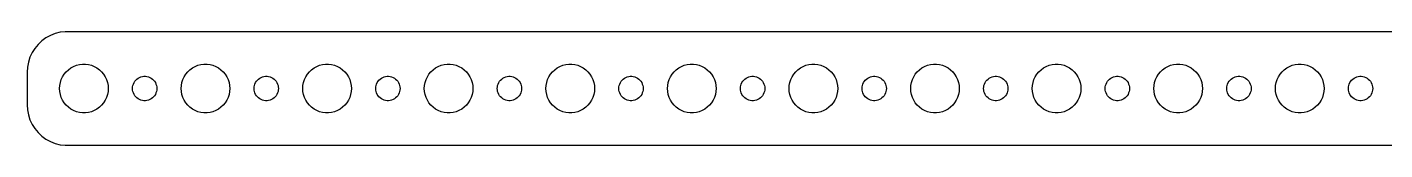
# Model space of a CAD drawing. Header units: metres. Extents: x -172 to 172, y 17 to 31.
# Drawn here: x -172 to -4.5, y 17 to 31 of the extents above; entities that cross this region are included whole.
import ezdxf

# ---------------------------------------------------------------- set-up
doc = ezdxf.new("R2010")
doc.units = ezdxf.units.M

msp = doc.modelspace()

# ---------------------------------------------------------------- linework, layer by layer
for p, q in [((-169.679, 30.2216), (-170.187, 29.8526)), ((-169.129, 30.5241), (-169.679, 30.2216)), ((-168.545, 30.7553), (-169.129, 30.5241)), ((-167.937, 30.9114), (-168.545, 30.7553)), ((-167.314, 30.9901), (-167.937, 30.9114)), ((167.314, 30.9901), (-167.314, 30.9901)), ((-171.045, 28.9389), (-171.382, 28.4088)), ((-170.645, 29.4227), (-171.045, 28.9389)), ((-170.187, 29.8526), (-170.645, 29.4227)), ((-171.843, 27.2434), (-171.961, 26.6267)), ((-171.649, 27.8406), (-171.843, 27.2434)), ((-171.382, 28.4088), (-171.649, 27.8406)), ((-166.277, 26.7145), (-165.927, 26.8532)), ((-165.927, 26.8532), (-165.562, 26.9469)), ((-165.562, 26.9469), (-165.188, 26.9941)), ((-165.188, 26.9941), (-164.812, 26.9941)), ((-164.812, 26.9941), (-164.438, 26.9469)), ((-164.438, 26.9469), (-164.073, 26.8532)), ((-164.073, 26.8532), (-163.723, 26.7145)), ((-151.277, 26.7145), (-150.927, 26.8532)), ((-150.927, 26.8532), (-150.562, 26.9469)), ((-150.562, 26.9469), (-150.188, 26.9941)), ((-150.188, 26.9941), (-149.812, 26.9941)), ((-149.812, 26.9941), (-149.438, 26.9469)), ((-149.438, 26.9469), (-149.073, 26.8532)), ((-149.073, 26.8532), (-148.723, 26.7145)), ((-136.277, 26.7145), (-135.927, 26.8532)), ((-135.927, 26.8532), (-135.562, 26.9469)), ((-135.562, 26.9469), (-135.188, 26.9941)), ((-135.188, 26.9941), (-134.812, 26.9941)), ((-134.812, 26.9941), (-134.438, 26.9469)), ((-134.438, 26.9469), (-134.073, 26.8532)), ((-134.073, 26.8532), (-133.723, 26.7145)), ((-121.277, 26.7145), (-120.927, 26.8532)), ((-120.927, 26.8532), (-120.562, 26.9469)), ((-120.562, 26.9469), (-120.188, 26.9941)), ((-120.188, 26.9941), (-119.812, 26.9941)), ((-119.812, 26.9941), (-119.438, 26.9469)), ((-119.438, 26.9469), (-119.073, 26.8532)), ((-119.073, 26.8532), (-118.723, 26.7145)), ((-106.277, 26.7145), (-105.927, 26.8532)), ((-105.927, 26.8532), (-105.562, 26.9469)), ((-105.562, 26.9469), (-105.188, 26.9941)), ((-105.188, 26.9941), (-104.812, 26.9941)), ((-104.812, 26.9941), (-104.438, 26.9469)), ((-104.438, 26.9469), (-104.073, 26.8532)), ((-104.073, 26.8532), (-103.723, 26.7145)), ((-91.2773, 26.7145), (-90.927, 26.8532)), ((-90.927, 26.8532), (-90.5621, 26.9469)), ((-90.5621, 26.9469), (-90.1884, 26.9941)), ((-90.1884, 26.9941), (-89.8116, 26.9941)), ((-89.8116, 26.9941), (-89.4379, 26.9469)), ((-89.4379, 26.9469), (-89.073, 26.8532)), ((-89.073, 26.8532), (-88.7227, 26.7145)), ((-76.2773, 26.7145), (-75.927, 26.8532)), ((-75.927, 26.8532), (-75.5621, 26.9469)), ((-75.5621, 26.9469), (-75.1884, 26.9941)), ((-75.1884, 26.9941), (-74.8116, 26.9941)), ((-74.8116, 26.9941), (-74.4379, 26.9469)), ((-74.4379, 26.9469), (-74.073, 26.8532)), ((-74.073, 26.8532), (-73.7227, 26.7145)), ((-61.2773, 26.7145), (-60.927, 26.8532)), ((-60.927, 26.8532), (-60.5621, 26.9469)), ((-60.5621, 26.9469), (-60.1884, 26.9941)), ((-60.1884, 26.9941), (-59.8116, 26.9941)), ((-59.8116, 26.9941), (-59.4379, 26.9469)), ((-59.4379, 26.9469), (-59.0729, 26.8532)), ((-59.0729, 26.8532), (-58.7227, 26.7145)), ((-46.2773, 26.7145), (-45.927, 26.8532)), ((-45.927, 26.8532), (-45.5621, 26.9469)), ((-45.5621, 26.9469), (-45.1884, 26.9941)), ((-45.1884, 26.9941), (-44.8116, 26.9941)), ((-44.8116, 26.9941), (-44.4379, 26.9469)), ((-44.4379, 26.9469), (-44.0729, 26.8532)), ((-44.0729, 26.8532), (-43.7227, 26.7145)), ((-31.2773, 26.7145), (-30.927, 26.8532)), ((-30.927, 26.8532), (-30.5621, 26.9469)), ((-30.5621, 26.9469), (-30.1884, 26.9941)), ((-30.1884, 26.9941), (-29.8116, 26.9941)), ((-29.8116, 26.9941), (-29.4379, 26.9469)), ((-29.4379, 26.9469), (-29.0729, 26.8532)), ((-29.0729, 26.8532), (-28.7227, 26.7145)), ((-16.2773, 26.7145), (-15.927, 26.8532)), ((-15.927, 26.8532), (-15.5621, 26.9469)), ((-15.5621, 26.9469), (-15.1884, 26.9941)), ((-15.1884, 26.9941), (-14.8116, 26.9941)), ((-14.8116, 26.9941), (-14.4379, 26.9469)), ((-14.4379, 26.9469), (-14.0729, 26.8532)), ((-14.0729, 26.8532), (-13.7227, 26.7145)), ((-171.961, 26.6267), (-172, 26)), ((-172, 26), (-172, 22)), ((-167.789, 25.1044), (-167.629, 25.4453)), ((-167.629, 25.4453), (-167.427, 25.7634)), ((-167.427, 25.7634), (-167.187, 26.0536)), ((-167.187, 26.0536), (-166.912, 26.3115)), ((-166.912, 26.3115), (-166.607, 26.533)), ((-166.607, 26.533), (-166.277, 26.7145)), ((-163.723, 26.7145), (-163.393, 26.533)), ((-163.393, 26.533), (-163.088, 26.3115)), ((-163.088, 26.3115), (-162.813, 26.0536)), ((-162.813, 26.0536), (-162.573, 25.7634)), ((-162.573, 25.7634), (-162.371, 25.4453)), ((-162.371, 25.4453), (-162.211, 25.1044)), ((-158.593, 25.0268), (-158.456, 25.1558)), ((-158.456, 25.1558), (-158.304, 25.2665)), ((-158.304, 25.2665), (-158.139, 25.3572)), ((-158.139, 25.3572), (-157.964, 25.4266)), ((-157.964, 25.4266), (-157.781, 25.4734)), ((-157.781, 25.4734), (-157.594, 25.497)), ((-157.594, 25.497), (-157.406, 25.497)), ((-157.406, 25.497), (-157.219, 25.4734)), ((-157.219, 25.4734), (-157.036, 25.4266)), ((-157.036, 25.4266), (-156.861, 25.3572)), ((-156.861, 25.3572), (-156.696, 25.2665)), ((-156.696, 25.2665), (-156.544, 25.1558)), ((-156.544, 25.1558), (-156.407, 25.0268)), ((-152.789, 25.1044), (-152.629, 25.4453)), ((-152.629, 25.4453), (-152.427, 25.7634)), ((-152.427, 25.7634), (-152.187, 26.0536)), ((-152.187, 26.0536), (-151.912, 26.3115)), ((-151.912, 26.3115), (-151.607, 26.533)), ((-151.607, 26.533), (-151.277, 26.7145)), ((-148.723, 26.7145), (-148.393, 26.533)), ((-148.393, 26.533), (-148.088, 26.3115)), ((-148.088, 26.3115), (-147.813, 26.0536)), ((-147.813, 26.0536), (-147.573, 25.7634)), ((-147.573, 25.7634), (-147.371, 25.4453)), ((-147.371, 25.4453), (-147.211, 25.1044)), ((-143.593, 25.0268), (-143.456, 25.1558)), ((-143.456, 25.1558), (-143.304, 25.2665)), ((-143.304, 25.2665), (-143.139, 25.3572)), ((-143.139, 25.3572), (-142.964, 25.4266)), ((-142.964, 25.4266), (-142.781, 25.4734)), ((-142.781, 25.4734), (-142.594, 25.497)), ((-142.594, 25.497), (-142.406, 25.497)), ((-142.406, 25.497), (-142.219, 25.4734)), ((-142.219, 25.4734), (-142.036, 25.4266)), ((-142.036, 25.4266), (-141.861, 25.3572)), ((-141.861, 25.3572), (-141.696, 25.2665)), ((-141.696, 25.2665), (-141.544, 25.1558)), ((-141.544, 25.1558), (-141.407, 25.0268)), ((-137.789, 25.1044), (-137.629, 25.4453)), ((-137.629, 25.4453), (-137.427, 25.7634)), ((-137.427, 25.7634), (-137.187, 26.0536)), ((-137.187, 26.0536), (-136.912, 26.3115)), ((-136.912, 26.3115), (-136.607, 26.533)), ((-136.607, 26.533), (-136.277, 26.7145)), ((-133.723, 26.7145), (-133.393, 26.533)), ((-133.393, 26.533), (-133.088, 26.3115)), ((-133.088, 26.3115), (-132.813, 26.0536)), ((-132.813, 26.0536), (-132.573, 25.7634)), ((-132.573, 25.7634), (-132.371, 25.4453)), ((-132.371, 25.4453), (-132.211, 25.1044)), ((-128.593, 25.0268), (-128.456, 25.1558)), ((-128.456, 25.1558), (-128.304, 25.2665)), ((-128.304, 25.2665), (-128.139, 25.3572)), ((-128.139, 25.3572), (-127.964, 25.4266)), ((-127.964, 25.4266), (-127.781, 25.4734)), ((-127.781, 25.4734), (-127.594, 25.497)), ((-127.594, 25.497), (-127.406, 25.497)), ((-127.406, 25.497), (-127.219, 25.4734)), ((-127.219, 25.4734), (-127.036, 25.4266)), ((-127.036, 25.4266), (-126.861, 25.3572)), ((-126.861, 25.3572), (-126.696, 25.2665)), ((-126.696, 25.2665), (-126.544, 25.1558)), ((-126.544, 25.1558), (-126.407, 25.0268)), ((-122.789, 25.1044), (-122.629, 25.4453)), ((-122.629, 25.4453), (-122.427, 25.7634)), ((-122.427, 25.7634), (-122.187, 26.0536)), ((-122.187, 26.0536), (-121.912, 26.3115)), ((-121.912, 26.3115), (-121.607, 26.533)), ((-121.607, 26.533), (-121.277, 26.7145)), ((-118.723, 26.7145), (-118.393, 26.533)), ((-118.393, 26.533), (-118.088, 26.3115)), ((-118.088, 26.3115), (-117.813, 26.0536)), ((-117.813, 26.0536), (-117.573, 25.7634)), ((-117.573, 25.7634), (-117.371, 25.4453)), ((-117.371, 25.4453), (-117.211, 25.1044)), ((-113.593, 25.0268), (-113.456, 25.1558)), ((-113.456, 25.1558), (-113.304, 25.2665)), ((-113.304, 25.2665), (-113.139, 25.3572)), ((-113.139, 25.3572), (-112.964, 25.4266)), ((-112.964, 25.4266), (-112.781, 25.4734)), ((-112.781, 25.4734), (-112.594, 25.497)), ((-112.594, 25.497), (-112.406, 25.497)), ((-112.406, 25.497), (-112.219, 25.4734)), ((-112.219, 25.4734), (-112.036, 25.4266)), ((-112.036, 25.4266), (-111.861, 25.3572)), ((-111.861, 25.3572), (-111.696, 25.2665)), ((-111.696, 25.2665), (-111.544, 25.1558)), ((-111.544, 25.1558), (-111.407, 25.0268)), ((-107.789, 25.1044), (-107.629, 25.4453)), ((-107.629, 25.4453), (-107.427, 25.7634)), ((-107.427, 25.7634), (-107.187, 26.0536)), ((-107.187, 26.0536), (-106.912, 26.3115)), ((-106.912, 26.3115), (-106.607, 26.533)), ((-106.607, 26.533), (-106.277, 26.7145)), ((-103.723, 26.7145), (-103.393, 26.533)), ((-103.393, 26.533), (-103.088, 26.3115)), ((-103.088, 26.3115), (-102.813, 26.0536)), ((-102.813, 26.0536), (-102.573, 25.7634)), ((-102.573, 25.7634), (-102.371, 25.4453)), ((-102.371, 25.4453), (-102.211, 25.1044)), ((-98.5934, 25.0268), (-98.4561, 25.1558)), ((-98.4561, 25.1558), (-98.3037, 25.2665)), ((-98.3037, 25.2665), (-98.1387, 25.3572)), ((-98.1387, 25.3572), (-97.9635, 25.4266)), ((-97.9635, 25.4266), (-97.7811, 25.4734)), ((-97.7811, 25.4734), (-97.5942, 25.497)), ((-97.5942, 25.497), (-97.4058, 25.497)), ((-97.4058, 25.497), (-97.2189, 25.4734)), ((-97.2189, 25.4734), (-97.0365, 25.4266)), ((-97.0365, 25.4266), (-96.8613, 25.3572)), ((-96.8613, 25.3572), (-96.6963, 25.2665)), ((-96.6963, 25.2665), (-96.5439, 25.1558)), ((-96.5439, 25.1558), (-96.4065, 25.0268)), ((-92.7893, 25.1044), (-92.6289, 25.4453)), ((-92.6289, 25.4453), (-92.427, 25.7634)), ((-92.427, 25.7634), (-92.1869, 26.0536)), ((-92.1869, 26.0536), (-91.9123, 26.3115)), ((-91.9123, 26.3115), (-91.6075, 26.533)), ((-91.6075, 26.533), (-91.2773, 26.7145)), ((-88.7227, 26.7145), (-88.3925, 26.533)), ((-88.3925, 26.533), (-88.0877, 26.3115)), ((-88.0877, 26.3115), (-87.8131, 26.0536)), ((-87.8131, 26.0536), (-87.573, 25.7634)), ((-87.573, 25.7634), (-87.3711, 25.4453)), ((-87.3711, 25.4453), (-87.2107, 25.1044)), ((-83.5934, 25.0268), (-83.4561, 25.1558)), ((-83.4561, 25.1558), (-83.3037, 25.2665)), ((-83.3037, 25.2665), (-83.1387, 25.3572)), ((-83.1387, 25.3572), (-82.9635, 25.4266)), ((-82.9635, 25.4266), (-82.7811, 25.4734)), ((-82.7811, 25.4734), (-82.5942, 25.497)), ((-82.5942, 25.497), (-82.4058, 25.497)), ((-82.4058, 25.497), (-82.2189, 25.4734)), ((-82.2189, 25.4734), (-82.0365, 25.4266)), ((-82.0365, 25.4266), (-81.8613, 25.3572)), ((-81.8613, 25.3572), (-81.6963, 25.2665)), ((-81.6963, 25.2665), (-81.5439, 25.1558)), ((-81.5439, 25.1558), (-81.4065, 25.0268)), ((-77.7893, 25.1044), (-77.6289, 25.4453)), ((-77.6289, 25.4453), (-77.427, 25.7634)), ((-77.427, 25.7634), (-77.1869, 26.0536)), ((-77.1869, 26.0536), (-76.9123, 26.3115)), ((-76.9123, 26.3115), (-76.6075, 26.533)), ((-76.6075, 26.533), (-76.2773, 26.7145)), ((-73.7227, 26.7145), (-73.3925, 26.533)), ((-73.3925, 26.533), (-73.0877, 26.3115)), ((-73.0877, 26.3115), (-72.8131, 26.0536)), ((-72.8131, 26.0536), (-72.573, 25.7634)), ((-72.573, 25.7634), (-72.3711, 25.4453)), ((-72.3711, 25.4453), (-72.2107, 25.1044)), ((-68.5934, 25.0268), (-68.4561, 25.1558)), ((-68.4561, 25.1558), (-68.3037, 25.2665)), ((-68.3037, 25.2665), (-68.1387, 25.3572)), ((-68.1387, 25.3572), (-67.9635, 25.4266)), ((-67.9635, 25.4266), (-67.7811, 25.4734)), ((-67.7811, 25.4734), (-67.5942, 25.497)), ((-67.5942, 25.497), (-67.4058, 25.497)), ((-67.4058, 25.497), (-67.2189, 25.4734)), ((-67.2189, 25.4734), (-67.0365, 25.4266)), ((-67.0365, 25.4266), (-66.8613, 25.3572)), ((-66.8613, 25.3572), (-66.6963, 25.2665)), ((-66.6963, 25.2665), (-66.5439, 25.1558)), ((-66.5439, 25.1558), (-66.4065, 25.0268)), ((-62.7893, 25.1044), (-62.6289, 25.4453)), ((-62.6289, 25.4453), (-62.427, 25.7634)), ((-62.427, 25.7634), (-62.1869, 26.0536)), ((-62.1869, 26.0536), (-61.9123, 26.3115)), ((-61.9123, 26.3115), (-61.6075, 26.533)), ((-61.6075, 26.533), (-61.2773, 26.7145)), ((-58.7227, 26.7145), (-58.3925, 26.533)), ((-58.3925, 26.533), (-58.0877, 26.3115)), ((-58.0877, 26.3115), (-57.8131, 26.0536)), ((-57.8131, 26.0536), (-57.5729, 25.7634)), ((-57.5729, 25.7634), (-57.3711, 25.4453)), ((-57.3711, 25.4453), (-57.2107, 25.1044)), ((-53.5934, 25.0268), (-53.4561, 25.1558)), ((-53.4561, 25.1558), (-53.3037, 25.2665)), ((-53.3037, 25.2665), (-53.1387, 25.3572)), ((-53.1387, 25.3572), (-52.9635, 25.4266)), ((-52.9635, 25.4266), (-52.7811, 25.4734)), ((-52.7811, 25.4734), (-52.5942, 25.497)), ((-52.5942, 25.497), (-52.4058, 25.497)), ((-52.4058, 25.497), (-52.2189, 25.4734)), ((-52.2189, 25.4734), (-52.0365, 25.4266)), ((-52.0365, 25.4266), (-51.8613, 25.3572)), ((-51.8613, 25.3572), (-51.6963, 25.2665)), ((-51.6963, 25.2665), (-51.5439, 25.1558)), ((-51.5439, 25.1558), (-51.4065, 25.0268)), ((-47.7893, 25.1044), (-47.6289, 25.4453)), ((-47.6289, 25.4453), (-47.427, 25.7634)), ((-47.427, 25.7634), (-47.1869, 26.0536)), ((-47.1869, 26.0536), (-46.9123, 26.3115)), ((-46.9123, 26.3115), (-46.6075, 26.533)), ((-46.6075, 26.533), (-46.2773, 26.7145)), ((-43.7227, 26.7145), (-43.3925, 26.533)), ((-43.3925, 26.533), (-43.0877, 26.3115)), ((-43.0877, 26.3115), (-42.8131, 26.0536)), ((-42.8131, 26.0536), (-42.5729, 25.7634)), ((-42.5729, 25.7634), (-42.3711, 25.4453)), ((-42.3711, 25.4453), (-42.2107, 25.1044)), ((-38.5934, 25.0268), (-38.4561, 25.1558)), ((-38.4561, 25.1558), (-38.3037, 25.2665)), ((-38.3037, 25.2665), (-38.1387, 25.3572)), ((-38.1387, 25.3572), (-37.9635, 25.4266)), ((-37.9635, 25.4266), (-37.7811, 25.4734)), ((-37.7811, 25.4734), (-37.5942, 25.497)), ((-37.5942, 25.497), (-37.4058, 25.497)), ((-37.4058, 25.497), (-37.2189, 25.4734)), ((-37.2189, 25.4734), (-37.0365, 25.4266)), ((-37.0365, 25.4266), (-36.8613, 25.3572)), ((-36.8613, 25.3572), (-36.6963, 25.2665)), ((-36.6963, 25.2665), (-36.5439, 25.1558)), ((-36.5439, 25.1558), (-36.4065, 25.0268)), ((-32.7893, 25.1044), (-32.6289, 25.4453)), ((-32.6289, 25.4453), (-32.427, 25.7634)), ((-32.427, 25.7634), (-32.1869, 26.0536)), ((-32.1869, 26.0536), (-31.9123, 26.3115)), ((-31.9123, 26.3115), (-31.6075, 26.533)), ((-31.6075, 26.533), (-31.2773, 26.7145)), ((-28.7227, 26.7145), (-28.3925, 26.533)), ((-28.3925, 26.533), (-28.0877, 26.3115)), ((-28.0877, 26.3115), (-27.8131, 26.0536)), ((-27.8131, 26.0536), (-27.5729, 25.7634)), ((-27.5729, 25.7634), (-27.3711, 25.4453)), ((-27.3711, 25.4453), (-27.2107, 25.1044)), ((-23.5934, 25.0268), (-23.4561, 25.1558)), ((-23.4561, 25.1558), (-23.3037, 25.2665)), ((-23.3037, 25.2665), (-23.1387, 25.3572)), ((-23.1387, 25.3572), (-22.9635, 25.4266)), ((-22.9635, 25.4266), (-22.7811, 25.4734)), ((-22.7811, 25.4734), (-22.5942, 25.497)), ((-22.5942, 25.497), (-22.4058, 25.497)), ((-22.4058, 25.497), (-22.2189, 25.4734)), ((-22.2189, 25.4734), (-22.0365, 25.4266)), ((-22.0365, 25.4266), (-21.8613, 25.3572)), ((-21.8613, 25.3572), (-21.6963, 25.2665)), ((-21.6963, 25.2665), (-21.5439, 25.1558)), ((-21.5439, 25.1558), (-21.4065, 25.0268)), ((-17.7893, 25.1044), (-17.6289, 25.4453)), ((-17.6289, 25.4453), (-17.427, 25.7634)), ((-17.427, 25.7634), (-17.1869, 26.0536)), ((-17.1869, 26.0536), (-16.9123, 26.3115)), ((-16.9123, 26.3115), (-16.6075, 26.533)), ((-16.6075, 26.533), (-16.2773, 26.7145)), ((-13.7227, 26.7145), (-13.3925, 26.533)), ((-13.3925, 26.533), (-13.0877, 26.3115)), ((-13.0877, 26.3115), (-12.8131, 26.0536)), ((-12.8131, 26.0536), (-12.5729, 25.7634)), ((-12.5729, 25.7634), (-12.3711, 25.4453)), ((-12.3711, 25.4453), (-12.2107, 25.1044)), ((-8.59344, 25.0268), (-8.45613, 25.1558)), ((-8.45613, 25.1558), (-8.30373, 25.2665)), ((-8.30373, 25.2665), (-8.13866, 25.3572)), ((-8.13866, 25.3572), (-7.96352, 25.4266)), ((-7.96352, 25.4266), (-7.78107, 25.4734)), ((-7.78107, 25.4734), (-7.59418, 25.497)), ((-7.59418, 25.497), (-7.40581, 25.497)), ((-7.40581, 25.497), (-7.21892, 25.4734)), ((-7.21892, 25.4734), (-7.03647, 25.4266)), ((-7.03647, 25.4266), (-6.86133, 25.3572)), ((-6.86133, 25.3572), (-6.69626, 25.2665)), ((-6.69626, 25.2665), (-6.54385, 25.1558)), ((-6.54385, 25.1558), (-6.40654, 25.0268)), ((-168, 24), (-167.976, 24.376)), ((-167.976, 23.624), (-168, 24)), ((-167.976, 24.376), (-167.906, 24.7461)), ((-167.906, 23.2539), (-167.976, 23.624)), ((-167.906, 24.7461), (-167.789, 25.1044)), ((-162.211, 25.1044), (-162.094, 24.7461)), ((-162.094, 24.7461), (-162.024, 24.376)), ((-162.024, 23.624), (-162.094, 23.2539)), ((-162.024, 24.376), (-162, 24)), ((-162, 24), (-162.024, 23.624)), ((-159, 24), (-158.988, 24.188)), ((-158.988, 23.812), (-159, 24)), ((-158.988, 24.188), (-158.953, 24.373)), ((-158.953, 23.627), (-158.988, 23.812)), ((-158.953, 24.373), (-158.895, 24.5522)), ((-158.895, 23.4478), (-158.953, 23.627)), ((-158.895, 24.5522), (-158.814, 24.7226)), ((-158.814, 24.7226), (-158.714, 24.8817)), ((-158.714, 24.8817), (-158.593, 25.0268)), ((-156.407, 25.0268), (-156.286, 24.8817)), ((-156.286, 24.8817), (-156.186, 24.7226)), ((-156.186, 24.7226), (-156.105, 24.5522)), ((-156.105, 24.5522), (-156.047, 24.373)), ((-156.047, 23.627), (-156.105, 23.4478)), ((-156.047, 24.373), (-156.012, 24.188)), ((-156.012, 23.812), (-156.047, 23.627)), ((-156.012, 24.188), (-156, 24)), ((-156, 24), (-156.012, 23.812)), ((-153, 24), (-152.976, 24.376)), ((-152.976, 23.624), (-153, 24)), ((-152.976, 24.376), (-152.906, 24.7461)), ((-152.906, 23.2539), (-152.976, 23.624)), ((-152.906, 24.7461), (-152.789, 25.1044)), ((-147.211, 25.1044), (-147.094, 24.7461)), ((-147.094, 24.7461), (-147.024, 24.376)), ((-147.024, 23.624), (-147.094, 23.2539)), ((-147.024, 24.376), (-147, 24)), ((-147, 24), (-147.024, 23.624)), ((-144, 24), (-143.988, 24.188)), ((-143.988, 23.812), (-144, 24)), ((-143.988, 24.188), (-143.953, 24.373)), ((-143.953, 23.627), (-143.988, 23.812)), ((-143.953, 24.373), (-143.895, 24.5522)), ((-143.895, 23.4478), (-143.953, 23.627)), ((-143.895, 24.5522), (-143.814, 24.7226)), ((-143.814, 24.7226), (-143.714, 24.8817)), ((-143.714, 24.8817), (-143.593, 25.0268)), ((-141.407, 25.0268), (-141.286, 24.8817)), ((-141.286, 24.8817), (-141.186, 24.7226)), ((-141.186, 24.7226), (-141.105, 24.5522)), ((-141.105, 24.5522), (-141.047, 24.373)), ((-141.047, 23.627), (-141.105, 23.4478)), ((-141.047, 24.373), (-141.012, 24.188)), ((-141.012, 23.812), (-141.047, 23.627)), ((-141.012, 24.188), (-141, 24)), ((-141, 24), (-141.012, 23.812)), ((-138, 24), (-137.976, 24.376)), ((-137.976, 23.624), (-138, 24)), ((-137.976, 24.376), (-137.906, 24.7461)), ((-137.906, 23.2539), (-137.976, 23.624)), ((-137.906, 24.7461), (-137.789, 25.1044)), ((-132.211, 25.1044), (-132.094, 24.7461)), ((-132.094, 24.7461), (-132.024, 24.376)), ((-132.024, 23.624), (-132.094, 23.2539)), ((-132.024, 24.376), (-132, 24)), ((-132, 24), (-132.024, 23.624)), ((-129, 24), (-128.988, 24.188)), ((-128.988, 23.812), (-129, 24)), ((-128.988, 24.188), (-128.953, 24.373)), ((-128.953, 23.627), (-128.988, 23.812)), ((-128.953, 24.373), (-128.895, 24.5522)), ((-128.895, 23.4478), (-128.953, 23.627)), ((-128.895, 24.5522), (-128.814, 24.7226)), ((-128.814, 24.7226), (-128.714, 24.8817)), ((-128.714, 24.8817), (-128.593, 25.0268)), ((-126.407, 25.0268), (-126.286, 24.8817)), ((-126.286, 24.8817), (-126.186, 24.7226)), ((-126.186, 24.7226), (-126.105, 24.5522)), ((-126.105, 24.5522), (-126.047, 24.373)), ((-126.047, 23.627), (-126.105, 23.4478)), ((-126.047, 24.373), (-126.012, 24.188)), ((-126.012, 23.812), (-126.047, 23.627)), ((-126.012, 24.188), (-126, 24)), ((-126, 24), (-126.012, 23.812)), ((-123, 24), (-122.976, 24.376)), ((-122.976, 23.624), (-123, 24)), ((-122.976, 24.376), (-122.906, 24.7461)), ((-122.906, 23.2539), (-122.976, 23.624)), ((-122.906, 24.7461), (-122.789, 25.1044)), ((-117.211, 25.1044), (-117.094, 24.7461)), ((-117.094, 24.7461), (-117.024, 24.376)), ((-117.024, 23.624), (-117.094, 23.2539)), ((-117.024, 24.376), (-117, 24)), ((-117, 24), (-117.024, 23.624)), ((-114, 24), (-113.988, 24.188)), ((-113.988, 23.812), (-114, 24)), ((-113.988, 24.188), (-113.953, 24.373)), ((-113.953, 23.627), (-113.988, 23.812)), ((-113.953, 24.373), (-113.895, 24.5522)), ((-113.895, 23.4478), (-113.953, 23.627)), ((-113.895, 24.5522), (-113.814, 24.7226)), ((-113.814, 24.7226), (-113.714, 24.8817)), ((-113.714, 24.8817), (-113.593, 25.0268)), ((-111.407, 25.0268), (-111.286, 24.8817)), ((-111.286, 24.8817), (-111.186, 24.7226)), ((-111.186, 24.7226), (-111.105, 24.5522)), ((-111.105, 24.5522), (-111.047, 24.373)), ((-111.047, 23.627), (-111.105, 23.4478)), ((-111.047, 24.373), (-111.012, 24.188)), ((-111.012, 23.812), (-111.047, 23.627)), ((-111.012, 24.188), (-111, 24)), ((-111, 24), (-111.012, 23.812)), ((-108, 24), (-107.976, 24.376)), ((-107.976, 23.624), (-108, 24)), ((-107.976, 24.376), (-107.906, 24.7461)), ((-107.906, 23.2539), (-107.976, 23.624)), ((-107.906, 24.7461), (-107.789, 25.1044)), ((-102.211, 25.1044), (-102.094, 24.7461)), ((-102.094, 24.7461), (-102.024, 24.376)), ((-102.024, 23.624), (-102.094, 23.2539)), ((-102.024, 24.376), (-102, 24)), ((-102, 24), (-102.024, 23.624)), ((-99, 24), (-98.9882, 24.188)), ((-98.9882, 23.812), (-99, 24)), ((-98.9882, 24.188), (-98.9529, 24.373)), ((-98.9529, 23.627), (-98.9882, 23.812)), ((-98.9529, 24.373), (-98.8947, 24.5522)), ((-98.8947, 23.4478), (-98.9529, 23.627)), ((-98.8947, 24.5522), (-98.8145, 24.7226)), ((-98.8145, 24.7226), (-98.7135, 24.8817)), ((-98.7135, 24.8817), (-98.5934, 25.0268)), ((-96.4065, 25.0268), (-96.2865, 24.8817)), ((-96.2865, 24.8817), (-96.1855, 24.7226)), ((-96.1855, 24.7226), (-96.1053, 24.5522)), ((-96.1053, 24.5522), (-96.0471, 24.373)), ((-96.0471, 23.627), (-96.1053, 23.4478)), ((-96.0471, 24.373), (-96.0118, 24.188)), ((-96.0118, 23.812), (-96.0471, 23.627)), ((-96.0118, 24.188), (-96, 24)), ((-96, 24), (-96.0118, 23.812)), ((-93, 24), (-92.9763, 24.376)), ((-92.9763, 23.624), (-93, 24)), ((-92.9763, 24.376), (-92.9057, 24.7461)), ((-92.9057, 23.2539), (-92.9763, 23.624)), ((-92.9057, 24.7461), (-92.7893, 25.1044)), ((-87.2107, 25.1044), (-87.0943, 24.7461)), ((-87.0943, 24.7461), (-87.0237, 24.376)), ((-87.0237, 23.624), (-87.0943, 23.2539)), ((-87.0237, 24.376), (-87, 24)), ((-87, 24), (-87.0237, 23.624)), ((-84, 24), (-83.9882, 24.188)), ((-83.9882, 23.812), (-84, 24)), ((-83.9882, 24.188), (-83.9529, 24.373)), ((-83.9529, 23.627), (-83.9882, 23.812)), ((-83.9529, 24.373), (-83.8947, 24.5522)), ((-83.8947, 23.4478), (-83.9529, 23.627)), ((-83.8947, 24.5522), (-83.8145, 24.7226)), ((-83.8145, 24.7226), (-83.7135, 24.8817)), ((-83.7135, 24.8817), (-83.5934, 25.0268)), ((-81.4065, 25.0268), (-81.2865, 24.8817)), ((-81.2865, 24.8817), (-81.1855, 24.7226)), ((-81.1855, 24.7226), (-81.1053, 24.5522)), ((-81.1053, 24.5522), (-81.0471, 24.373)), ((-81.0471, 23.627), (-81.1053, 23.4478)), ((-81.0471, 24.373), (-81.0118, 24.188)), ((-81.0118, 23.812), (-81.0471, 23.627)), ((-81.0118, 24.188), (-81, 24)), ((-81, 24), (-81.0118, 23.812)), ((-78, 24), (-77.9763, 24.376)), ((-77.9763, 23.624), (-78, 24)), ((-77.9763, 24.376), (-77.9057, 24.7461)), ((-77.9057, 23.2539), (-77.9763, 23.624)), ((-77.9057, 24.7461), (-77.7893, 25.1044)), ((-72.2107, 25.1044), (-72.0943, 24.7461)), ((-72.0943, 24.7461), (-72.0237, 24.376)), ((-72.0237, 23.624), (-72.0943, 23.2539)), ((-72.0237, 24.376), (-72, 24)), ((-72, 24), (-72.0237, 23.624)), ((-69, 24), (-68.9882, 24.188)), ((-68.9882, 23.812), (-69, 24)), ((-68.9882, 24.188), (-68.9529, 24.373)), ((-68.9529, 23.627), (-68.9882, 23.812)), ((-68.9529, 24.373), (-68.8947, 24.5522)), ((-68.8947, 23.4478), (-68.9529, 23.627)), ((-68.8947, 24.5522), (-68.8145, 24.7226)), ((-68.8145, 24.7226), (-68.7135, 24.8817)), ((-68.7135, 24.8817), (-68.5934, 25.0268)), ((-66.4065, 25.0268), (-66.2865, 24.8817)), ((-66.2865, 24.8817), (-66.1855, 24.7226)), ((-66.1855, 24.7226), (-66.1053, 24.5522)), ((-66.1053, 24.5522), (-66.0471, 24.373)), ((-66.0471, 23.627), (-66.1053, 23.4478)), ((-66.0471, 24.373), (-66.0118, 24.188)), ((-66.0118, 23.812), (-66.0471, 23.627)), ((-66.0118, 24.188), (-66, 24)), ((-66, 24), (-66.0118, 23.812)), ((-63, 24), (-62.9763, 24.376)), ((-62.9763, 23.624), (-63, 24)), ((-62.9763, 24.376), (-62.9057, 24.7461)), ((-62.9057, 23.2539), (-62.9763, 23.624)), ((-62.9057, 24.7461), (-62.7893, 25.1044)), ((-57.2107, 25.1044), (-57.0942, 24.7461)), ((-57.0942, 24.7461), (-57.0237, 24.376)), ((-57.0237, 23.624), (-57.0942, 23.2539)), ((-57.0237, 24.376), (-57, 24)), ((-57, 24), (-57.0237, 23.624)), ((-54, 24), (-53.9882, 24.188)), ((-53.9882, 23.812), (-54, 24)), ((-53.9882, 24.188), (-53.9529, 24.373)), ((-53.9529, 23.627), (-53.9882, 23.812)), ((-53.9529, 24.373), (-53.8947, 24.5522)), ((-53.8947, 23.4478), (-53.9529, 23.627)), ((-53.8947, 24.5522), (-53.8145, 24.7226)), ((-53.8145, 24.7226), (-53.7135, 24.8817)), ((-53.7135, 24.8817), (-53.5934, 25.0268)), ((-51.4065, 25.0268), (-51.2865, 24.8817)), ((-51.2865, 24.8817), (-51.1855, 24.7226)), ((-51.1855, 24.7226), (-51.1053, 24.5522)), ((-51.1053, 24.5522), (-51.0471, 24.373)), ((-51.0471, 23.627), (-51.1053, 23.4478)), ((-51.0471, 24.373), (-51.0118, 24.188)), ((-51.0118, 23.812), (-51.0471, 23.627)), ((-51.0118, 24.188), (-51, 24)), ((-51, 24), (-51.0118, 23.812)), ((-48, 24), (-47.9763, 24.376)), ((-47.9763, 23.624), (-48, 24)), ((-47.9763, 24.376), (-47.9057, 24.7461)), ((-47.9057, 23.2539), (-47.9763, 23.624)), ((-47.9057, 24.7461), (-47.7893, 25.1044)), ((-42.2107, 25.1044), (-42.0942, 24.7461)), ((-42.0942, 24.7461), (-42.0237, 24.376)), ((-42.0237, 23.624), (-42.0942, 23.2539)), ((-42.0237, 24.376), (-42, 24)), ((-42, 24), (-42.0237, 23.624)), ((-39, 24), (-38.9882, 24.188)), ((-38.9882, 23.812), (-39, 24)), ((-38.9882, 24.188), (-38.9529, 24.373)), ((-38.9529, 23.627), (-38.9882, 23.812)), ((-38.9529, 24.373), (-38.8947, 24.5522)), ((-38.8947, 23.4478), (-38.9529, 23.627)), ((-38.8947, 24.5522), (-38.8145, 24.7226)), ((-38.8145, 24.7226), (-38.7135, 24.8817)), ((-38.7135, 24.8817), (-38.5934, 25.0268)), ((-36.4065, 25.0268), (-36.2865, 24.8817)), ((-36.2865, 24.8817), (-36.1855, 24.7226)), ((-36.1855, 24.7226), (-36.1053, 24.5522)), ((-36.1053, 24.5522), (-36.0471, 24.373)), ((-36.0471, 23.627), (-36.1053, 23.4478)), ((-36.0471, 24.373), (-36.0118, 24.188)), ((-36.0118, 23.812), (-36.0471, 23.627)), ((-36.0118, 24.188), (-36, 24)), ((-36, 24), (-36.0118, 23.812)), ((-33, 24), (-32.9763, 24.376)), ((-32.9763, 23.624), (-33, 24)), ((-32.9763, 24.376), (-32.9057, 24.7461)), ((-32.9057, 23.2539), (-32.9763, 23.624)), ((-32.9057, 24.7461), (-32.7893, 25.1044)), ((-27.2107, 25.1044), (-27.0942, 24.7461)), ((-27.0942, 24.7461), (-27.0237, 24.376)), ((-27.0237, 23.624), (-27.0942, 23.2539)), ((-27.0237, 24.376), (-27, 24)), ((-27, 24), (-27.0237, 23.624)), ((-24, 24), (-23.9882, 24.188)), ((-23.9882, 23.812), (-24, 24)), ((-23.9882, 24.188), (-23.9529, 24.373)), ((-23.9529, 23.627), (-23.9882, 23.812)), ((-23.9529, 24.373), (-23.8947, 24.5522)), ((-23.8947, 23.4478), (-23.9529, 23.627)), ((-23.8947, 24.5522), (-23.8145, 24.7226)), ((-23.8145, 24.7226), (-23.7135, 24.8817)), ((-23.7135, 24.8817), (-23.5934, 25.0268)), ((-21.4065, 25.0268), (-21.2865, 24.8817)), ((-21.2865, 24.8817), (-21.1855, 24.7226)), ((-21.1855, 24.7226), (-21.1053, 24.5522)), ((-21.1053, 24.5522), (-21.0471, 24.373)), ((-21.0471, 23.627), (-21.1053, 23.4478)), ((-21.0471, 24.373), (-21.0118, 24.188)), ((-21.0118, 23.812), (-21.0471, 23.627)), ((-21.0118, 24.188), (-21, 24)), ((-21, 24), (-21.0118, 23.812)), ((-18, 24), (-17.9763, 24.376)), ((-17.9763, 23.624), (-18, 24)), ((-17.9763, 24.376), (-17.9057, 24.7461)), ((-17.9057, 23.2539), (-17.9763, 23.624)), ((-17.9057, 24.7461), (-17.7893, 25.1044)), ((-12.2107, 25.1044), (-12.0942, 24.7461)), ((-12.0942, 24.7461), (-12.0237, 24.376)), ((-12.0237, 23.624), (-12.0942, 23.2539)), ((-12.0237, 24.376), (-12, 24)), ((-12, 24), (-12.0237, 23.624)), ((-9, 24), (-8.98816, 24.188)), ((-8.98816, 23.812), (-9, 24)), ((-8.98816, 24.188), (-8.95287, 24.373)), ((-8.95287, 23.627), (-8.98816, 23.812)), ((-8.95287, 24.373), (-8.89465, 24.5522)), ((-8.89465, 23.4478), (-8.95287, 23.627)), ((-8.89465, 24.5522), (-8.81445, 24.7226)), ((-8.81445, 24.7226), (-8.71352, 24.8817)), ((-8.71352, 24.8817), (-8.59344, 25.0268)), ((-6.40654, 25.0268), (-6.28647, 24.8817)), ((-6.28647, 24.8817), (-6.18553, 24.7226)), ((-6.18553, 24.7226), (-6.10533, 24.5522)), ((-6.10533, 24.5522), (-6.04712, 24.373)), ((-6.04712, 23.627), (-6.10533, 23.4478)), ((-6.04712, 24.373), (-6.01183, 24.188)), ((-6.01183, 23.812), (-6.04712, 23.627)), ((-6.01183, 24.188), (-6, 24)), ((-6, 24), (-6.01183, 23.812)), ((-172, 22), (-171.961, 21.3733)), ((-167.789, 22.8956), (-167.906, 23.2539)), ((-167.629, 22.5547), (-167.789, 22.8956)), ((-167.427, 22.2366), (-167.629, 22.5547)), ((-167.187, 21.9464), (-167.427, 22.2366)), ((-166.912, 21.6885), (-167.187, 21.9464)), ((-162.813, 21.9464), (-163.088, 21.6885)), ((-162.573, 22.2366), (-162.813, 21.9464)), ((-162.371, 22.5547), (-162.573, 22.2366)), ((-162.211, 22.8956), (-162.371, 22.5547)), ((-162.094, 23.2539), (-162.211, 22.8956)), ((-158.814, 23.2774), (-158.895, 23.4478)), ((-158.714, 23.1183), (-158.814, 23.2774)), ((-158.593, 22.9732), (-158.714, 23.1183)), ((-158.456, 22.8442), (-158.593, 22.9732)), ((-158.304, 22.7335), (-158.456, 22.8442)), ((-158.139, 22.6428), (-158.304, 22.7335)), ((-157.964, 22.5734), (-158.139, 22.6428)), ((-157.781, 22.5266), (-157.964, 22.5734)), ((-157.594, 22.503), (-157.781, 22.5266)), ((-157.406, 22.503), (-157.594, 22.503)), ((-157.219, 22.5266), (-157.406, 22.503)), ((-157.036, 22.5734), (-157.219, 22.5266)), ((-156.861, 22.6428), (-157.036, 22.5734)), ((-156.696, 22.7335), (-156.861, 22.6428)), ((-156.544, 22.8442), (-156.696, 22.7335)), ((-156.407, 22.9732), (-156.544, 22.8442)), ((-156.286, 23.1183), (-156.407, 22.9732)), ((-156.186, 23.2774), (-156.286, 23.1183)), ((-156.105, 23.4478), (-156.186, 23.2774)), ((-152.789, 22.8956), (-152.906, 23.2539)), ((-152.629, 22.5547), (-152.789, 22.8956)), ((-152.427, 22.2366), (-152.629, 22.5547)), ((-152.187, 21.9464), (-152.427, 22.2366)), ((-151.912, 21.6885), (-152.187, 21.9464)), ((-147.813, 21.9464), (-148.088, 21.6885)), ((-147.573, 22.2366), (-147.813, 21.9464)), ((-147.371, 22.5547), (-147.573, 22.2366)), ((-147.211, 22.8956), (-147.371, 22.5547)), ((-147.094, 23.2539), (-147.211, 22.8956)), ((-143.814, 23.2774), (-143.895, 23.4478)), ((-143.714, 23.1183), (-143.814, 23.2774)), ((-143.593, 22.9732), (-143.714, 23.1183)), ((-143.456, 22.8442), (-143.593, 22.9732)), ((-143.304, 22.7335), (-143.456, 22.8442)), ((-143.139, 22.6428), (-143.304, 22.7335)), ((-142.964, 22.5734), (-143.139, 22.6428)), ((-142.781, 22.5266), (-142.964, 22.5734)), ((-142.594, 22.503), (-142.781, 22.5266)), ((-142.406, 22.503), (-142.594, 22.503)), ((-142.219, 22.5266), (-142.406, 22.503)), ((-142.036, 22.5734), (-142.219, 22.5266)), ((-141.861, 22.6428), (-142.036, 22.5734)), ((-141.696, 22.7335), (-141.861, 22.6428)), ((-141.544, 22.8442), (-141.696, 22.7335)), ((-141.407, 22.9732), (-141.544, 22.8442)), ((-141.286, 23.1183), (-141.407, 22.9732)), ((-141.186, 23.2774), (-141.286, 23.1183)), ((-141.105, 23.4478), (-141.186, 23.2774)), ((-137.789, 22.8956), (-137.906, 23.2539)), ((-137.629, 22.5547), (-137.789, 22.8956)), ((-137.427, 22.2366), (-137.629, 22.5547)), ((-137.187, 21.9464), (-137.427, 22.2366)), ((-136.912, 21.6885), (-137.187, 21.9464)), ((-132.813, 21.9464), (-133.088, 21.6885)), ((-132.573, 22.2366), (-132.813, 21.9464)), ((-132.371, 22.5547), (-132.573, 22.2366)), ((-132.211, 22.8956), (-132.371, 22.5547)), ((-132.094, 23.2539), (-132.211, 22.8956)), ((-128.814, 23.2774), (-128.895, 23.4478)), ((-128.714, 23.1183), (-128.814, 23.2774)), ((-128.593, 22.9732), (-128.714, 23.1183)), ((-128.456, 22.8442), (-128.593, 22.9732)), ((-128.304, 22.7335), (-128.456, 22.8442)), ((-128.139, 22.6428), (-128.304, 22.7335)), ((-127.964, 22.5734), (-128.139, 22.6428)), ((-127.781, 22.5266), (-127.964, 22.5734)), ((-127.594, 22.503), (-127.781, 22.5266)), ((-127.406, 22.503), (-127.594, 22.503)), ((-127.219, 22.5266), (-127.406, 22.503)), ((-127.036, 22.5734), (-127.219, 22.5266)), ((-126.861, 22.6428), (-127.036, 22.5734)), ((-126.696, 22.7335), (-126.861, 22.6428)), ((-126.544, 22.8442), (-126.696, 22.7335)), ((-126.407, 22.9732), (-126.544, 22.8442)), ((-126.286, 23.1183), (-126.407, 22.9732)), ((-126.186, 23.2774), (-126.286, 23.1183)), ((-126.105, 23.4478), (-126.186, 23.2774)), ((-122.789, 22.8956), (-122.906, 23.2539)), ((-122.629, 22.5547), (-122.789, 22.8956)), ((-122.427, 22.2366), (-122.629, 22.5547)), ((-122.187, 21.9464), (-122.427, 22.2366)), ((-121.912, 21.6885), (-122.187, 21.9464)), ((-117.813, 21.9464), (-118.088, 21.6885)), ((-117.573, 22.2366), (-117.813, 21.9464)), ((-117.371, 22.5547), (-117.573, 22.2366)), ((-117.211, 22.8956), (-117.371, 22.5547)), ((-117.094, 23.2539), (-117.211, 22.8956)), ((-113.814, 23.2774), (-113.895, 23.4478)), ((-113.714, 23.1183), (-113.814, 23.2774)), ((-113.593, 22.9732), (-113.714, 23.1183)), ((-113.456, 22.8442), (-113.593, 22.9732)), ((-113.304, 22.7335), (-113.456, 22.8442)), ((-113.139, 22.6428), (-113.304, 22.7335)), ((-112.964, 22.5734), (-113.139, 22.6428)), ((-112.781, 22.5266), (-112.964, 22.5734)), ((-112.594, 22.503), (-112.781, 22.5266)), ((-112.406, 22.503), (-112.594, 22.503)), ((-112.219, 22.5266), (-112.406, 22.503)), ((-112.036, 22.5734), (-112.219, 22.5266)), ((-111.861, 22.6428), (-112.036, 22.5734)), ((-111.696, 22.7335), (-111.861, 22.6428)), ((-111.544, 22.8442), (-111.696, 22.7335)), ((-111.407, 22.9732), (-111.544, 22.8442)), ((-111.286, 23.1183), (-111.407, 22.9732)), ((-111.186, 23.2774), (-111.286, 23.1183)), ((-111.105, 23.4478), (-111.186, 23.2774)), ((-107.789, 22.8956), (-107.906, 23.2539)), ((-107.629, 22.5547), (-107.789, 22.8956)), ((-107.427, 22.2366), (-107.629, 22.5547)), ((-107.187, 21.9464), (-107.427, 22.2366)), ((-106.912, 21.6885), (-107.187, 21.9464)), ((-102.813, 21.9464), (-103.088, 21.6885)), ((-102.573, 22.2366), (-102.813, 21.9464)), ((-102.371, 22.5547), (-102.573, 22.2366)), ((-102.211, 22.8956), (-102.371, 22.5547)), ((-102.094, 23.2539), (-102.211, 22.8956)), ((-98.8145, 23.2774), (-98.8947, 23.4478)), ((-98.7135, 23.1183), (-98.8145, 23.2774)), ((-98.5934, 22.9732), (-98.7135, 23.1183)), ((-98.4561, 22.8442), (-98.5934, 22.9732)), ((-98.3037, 22.7335), (-98.4561, 22.8442)), ((-98.1387, 22.6428), (-98.3037, 22.7335)), ((-97.9635, 22.5734), (-98.1387, 22.6428)), ((-97.7811, 22.5266), (-97.9635, 22.5734)), ((-97.5942, 22.503), (-97.7811, 22.5266)), ((-97.4058, 22.503), (-97.5942, 22.503)), ((-97.2189, 22.5266), (-97.4058, 22.503)), ((-97.0365, 22.5734), (-97.2189, 22.5266)), ((-96.8613, 22.6428), (-97.0365, 22.5734)), ((-96.6963, 22.7335), (-96.8613, 22.6428)), ((-96.5439, 22.8442), (-96.6963, 22.7335)), ((-96.4065, 22.9732), (-96.5439, 22.8442)), ((-96.2865, 23.1183), (-96.4065, 22.9732)), ((-96.1855, 23.2774), (-96.2865, 23.1183)), ((-96.1053, 23.4478), (-96.1855, 23.2774)), ((-92.7893, 22.8956), (-92.9057, 23.2539)), ((-92.6289, 22.5547), (-92.7893, 22.8956)), ((-92.427, 22.2366), (-92.6289, 22.5547)), ((-92.1869, 21.9464), (-92.427, 22.2366)), ((-91.9123, 21.6885), (-92.1869, 21.9464)), ((-87.8131, 21.9464), (-88.0877, 21.6885)), ((-87.573, 22.2366), (-87.8131, 21.9464)), ((-87.3711, 22.5547), (-87.573, 22.2366)), ((-87.2107, 22.8956), (-87.3711, 22.5547)), ((-87.0943, 23.2539), (-87.2107, 22.8956)), ((-83.8145, 23.2774), (-83.8947, 23.4478)), ((-83.7135, 23.1183), (-83.8145, 23.2774)), ((-83.5934, 22.9732), (-83.7135, 23.1183)), ((-83.4561, 22.8442), (-83.5934, 22.9732)), ((-83.3037, 22.7335), (-83.4561, 22.8442)), ((-83.1387, 22.6428), (-83.3037, 22.7335)), ((-82.9635, 22.5734), (-83.1387, 22.6428)), ((-82.7811, 22.5266), (-82.9635, 22.5734)), ((-82.5942, 22.503), (-82.7811, 22.5266)), ((-82.4058, 22.503), (-82.5942, 22.503)), ((-82.2189, 22.5266), (-82.4058, 22.503)), ((-82.0365, 22.5734), (-82.2189, 22.5266)), ((-81.8613, 22.6428), (-82.0365, 22.5734)), ((-81.6963, 22.7335), (-81.8613, 22.6428)), ((-81.5439, 22.8442), (-81.6963, 22.7335)), ((-81.4065, 22.9732), (-81.5439, 22.8442)), ((-81.2865, 23.1183), (-81.4065, 22.9732)), ((-81.1855, 23.2774), (-81.2865, 23.1183)), ((-81.1053, 23.4478), (-81.1855, 23.2774)), ((-77.7893, 22.8956), (-77.9057, 23.2539)), ((-77.6289, 22.5547), (-77.7893, 22.8956)), ((-77.427, 22.2366), (-77.6289, 22.5547)), ((-77.1869, 21.9464), (-77.427, 22.2366)), ((-76.9123, 21.6885), (-77.1869, 21.9464)), ((-72.8131, 21.9464), (-73.0877, 21.6885)), ((-72.573, 22.2366), (-72.8131, 21.9464)), ((-72.3711, 22.5547), (-72.573, 22.2366)), ((-72.2107, 22.8956), (-72.3711, 22.5547)), ((-72.0943, 23.2539), (-72.2107, 22.8956)), ((-68.8145, 23.2774), (-68.8947, 23.4478)), ((-68.7135, 23.1183), (-68.8145, 23.2774)), ((-68.5934, 22.9732), (-68.7135, 23.1183)), ((-68.4561, 22.8442), (-68.5934, 22.9732)), ((-68.3037, 22.7335), (-68.4561, 22.8442)), ((-68.1387, 22.6428), (-68.3037, 22.7335)), ((-67.9635, 22.5734), (-68.1387, 22.6428)), ((-67.7811, 22.5266), (-67.9635, 22.5734)), ((-67.5942, 22.503), (-67.7811, 22.5266)), ((-67.4058, 22.503), (-67.5942, 22.503)), ((-67.2189, 22.5266), (-67.4058, 22.503)), ((-67.0365, 22.5734), (-67.2189, 22.5266)), ((-66.8613, 22.6428), (-67.0365, 22.5734)), ((-66.6963, 22.7335), (-66.8613, 22.6428)), ((-66.5439, 22.8442), (-66.6963, 22.7335)), ((-66.4065, 22.9732), (-66.5439, 22.8442)), ((-66.2865, 23.1183), (-66.4065, 22.9732)), ((-66.1855, 23.2774), (-66.2865, 23.1183)), ((-66.1053, 23.4478), (-66.1855, 23.2774)), ((-62.7893, 22.8956), (-62.9057, 23.2539)), ((-62.6289, 22.5547), (-62.7893, 22.8956)), ((-62.427, 22.2366), (-62.6289, 22.5547)), ((-62.1869, 21.9464), (-62.427, 22.2366)), ((-61.9123, 21.6885), (-62.1869, 21.9464)), ((-57.8131, 21.9464), (-58.0877, 21.6885)), ((-57.5729, 22.2366), (-57.8131, 21.9464)), ((-57.3711, 22.5547), (-57.5729, 22.2366)), ((-57.2107, 22.8956), (-57.3711, 22.5547)), ((-57.0942, 23.2539), (-57.2107, 22.8956)), ((-53.8145, 23.2774), (-53.8947, 23.4478)), ((-53.7135, 23.1183), (-53.8145, 23.2774)), ((-53.5934, 22.9732), (-53.7135, 23.1183)), ((-53.4561, 22.8442), (-53.5934, 22.9732)), ((-53.3037, 22.7335), (-53.4561, 22.8442)), ((-53.1387, 22.6428), (-53.3037, 22.7335)), ((-52.9635, 22.5734), (-53.1387, 22.6428)), ((-52.7811, 22.5266), (-52.9635, 22.5734)), ((-52.5942, 22.503), (-52.7811, 22.5266)), ((-52.4058, 22.503), (-52.5942, 22.503)), ((-52.2189, 22.5266), (-52.4058, 22.503)), ((-52.0365, 22.5734), (-52.2189, 22.5266)), ((-51.8613, 22.6428), (-52.0365, 22.5734)), ((-51.6963, 22.7335), (-51.8613, 22.6428)), ((-51.5439, 22.8442), (-51.6963, 22.7335)), ((-51.4065, 22.9732), (-51.5439, 22.8442)), ((-51.2865, 23.1183), (-51.4065, 22.9732)), ((-51.1855, 23.2774), (-51.2865, 23.1183)), ((-51.1053, 23.4478), (-51.1855, 23.2774)), ((-47.7893, 22.8956), (-47.9057, 23.2539)), ((-47.6289, 22.5547), (-47.7893, 22.8956)), ((-47.427, 22.2366), (-47.6289, 22.5547)), ((-47.1869, 21.9464), (-47.427, 22.2366)), ((-46.9123, 21.6885), (-47.1869, 21.9464)), ((-42.8131, 21.9464), (-43.0877, 21.6885)), ((-42.5729, 22.2366), (-42.8131, 21.9464)), ((-42.3711, 22.5547), (-42.5729, 22.2366)), ((-42.2107, 22.8956), (-42.3711, 22.5547)), ((-42.0942, 23.2539), (-42.2107, 22.8956)), ((-38.8145, 23.2774), (-38.8947, 23.4478)), ((-38.7135, 23.1183), (-38.8145, 23.2774)), ((-38.5934, 22.9732), (-38.7135, 23.1183)), ((-38.4561, 22.8442), (-38.5934, 22.9732)), ((-38.3037, 22.7335), (-38.4561, 22.8442)), ((-38.1387, 22.6428), (-38.3037, 22.7335)), ((-37.9635, 22.5734), (-38.1387, 22.6428)), ((-37.7811, 22.5266), (-37.9635, 22.5734)), ((-37.5942, 22.503), (-37.7811, 22.5266)), ((-37.4058, 22.503), (-37.5942, 22.503)), ((-37.2189, 22.5266), (-37.4058, 22.503)), ((-37.0365, 22.5734), (-37.2189, 22.5266)), ((-36.8613, 22.6428), (-37.0365, 22.5734)), ((-36.6963, 22.7335), (-36.8613, 22.6428)), ((-36.5439, 22.8442), (-36.6963, 22.7335)), ((-36.4065, 22.9732), (-36.5439, 22.8442)), ((-36.2865, 23.1183), (-36.4065, 22.9732)), ((-36.1855, 23.2774), (-36.2865, 23.1183)), ((-36.1053, 23.4478), (-36.1855, 23.2774)), ((-32.7893, 22.8956), (-32.9057, 23.2539)), ((-32.6289, 22.5547), (-32.7893, 22.8956)), ((-32.427, 22.2366), (-32.6289, 22.5547)), ((-32.1869, 21.9464), (-32.427, 22.2366)), ((-31.9123, 21.6885), (-32.1869, 21.9464)), ((-27.8131, 21.9464), (-28.0877, 21.6885)), ((-27.5729, 22.2366), (-27.8131, 21.9464)), ((-27.3711, 22.5547), (-27.5729, 22.2366)), ((-27.2107, 22.8956), (-27.3711, 22.5547)), ((-27.0942, 23.2539), (-27.2107, 22.8956)), ((-23.8145, 23.2774), (-23.8947, 23.4478)), ((-23.7135, 23.1183), (-23.8145, 23.2774)), ((-23.5934, 22.9732), (-23.7135, 23.1183)), ((-23.4561, 22.8442), (-23.5934, 22.9732)), ((-23.3037, 22.7335), (-23.4561, 22.8442)), ((-23.1387, 22.6428), (-23.3037, 22.7335)), ((-22.9635, 22.5734), (-23.1387, 22.6428)), ((-22.7811, 22.5266), (-22.9635, 22.5734)), ((-22.5942, 22.503), (-22.7811, 22.5266)), ((-22.4058, 22.503), (-22.5942, 22.503)), ((-22.2189, 22.5266), (-22.4058, 22.503)), ((-22.0365, 22.5734), (-22.2189, 22.5266)), ((-21.8613, 22.6428), (-22.0365, 22.5734)), ((-21.6963, 22.7335), (-21.8613, 22.6428)), ((-21.5439, 22.8442), (-21.6963, 22.7335)), ((-21.4065, 22.9732), (-21.5439, 22.8442)), ((-21.2865, 23.1183), (-21.4065, 22.9732)), ((-21.1855, 23.2774), (-21.2865, 23.1183)), ((-21.1053, 23.4478), (-21.1855, 23.2774)), ((-17.7893, 22.8956), (-17.9057, 23.2539)), ((-17.6289, 22.5547), (-17.7893, 22.8956)), ((-17.427, 22.2366), (-17.6289, 22.5547)), ((-17.1869, 21.9464), (-17.427, 22.2366)), ((-16.9123, 21.6885), (-17.1869, 21.9464)), ((-12.8131, 21.9464), (-13.0877, 21.6885)), ((-12.5729, 22.2366), (-12.8131, 21.9464)), ((-12.3711, 22.5547), (-12.5729, 22.2366)), ((-12.2107, 22.8956), (-12.3711, 22.5547)), ((-12.0942, 23.2539), (-12.2107, 22.8956)), ((-8.81445, 23.2774), (-8.89465, 23.4478)), ((-8.71352, 23.1183), (-8.81445, 23.2774)), ((-8.59344, 22.9732), (-8.71352, 23.1183)), ((-8.45613, 22.8442), (-8.59344, 22.9732)), ((-8.30373, 22.7335), (-8.45613, 22.8442)), ((-8.13866, 22.6428), (-8.30373, 22.7335)), ((-7.96352, 22.5734), (-8.13866, 22.6428)), ((-7.78107, 22.5266), (-7.96352, 22.5734)), ((-7.59418, 22.503), (-7.78107, 22.5266)), ((-7.40581, 22.503), (-7.59418, 22.503)), ((-7.21892, 22.5266), (-7.40581, 22.503)), ((-7.03647, 22.5734), (-7.21892, 22.5266)), ((-6.86133, 22.6428), (-7.03647, 22.5734)), ((-6.69626, 22.7335), (-6.86133, 22.6428)), ((-6.54385, 22.8442), (-6.69626, 22.7335)), ((-6.40654, 22.9732), (-6.54385, 22.8442)), ((-6.28647, 23.1183), (-6.40654, 22.9732)), ((-6.18553, 23.2774), (-6.28647, 23.1183)), ((-6.10533, 23.4478), (-6.18553, 23.2774)), ((-171.961, 21.3733), (-171.843, 20.7566)), ((-171.843, 20.7566), (-171.649, 20.1594)), ((-171.649, 20.1594), (-171.382, 19.5912)), ((-166.607, 21.467), (-166.912, 21.6885)), ((-166.277, 21.2855), (-166.607, 21.467)), ((-165.927, 21.1468), (-166.277, 21.2855)), ((-165.562, 21.0531), (-165.927, 21.1468)), ((-165.188, 21.0059), (-165.562, 21.0531)), ((-164.812, 21.0059), (-165.188, 21.0059)), ((-164.438, 21.0531), (-164.812, 21.0059)), ((-164.073, 21.1468), (-164.438, 21.0531)), ((-163.723, 21.2855), (-164.073, 21.1468)), ((-163.393, 21.467), (-163.723, 21.2855)), ((-163.088, 21.6885), (-163.393, 21.467)), ((-151.607, 21.467), (-151.912, 21.6885)), ((-151.277, 21.2855), (-151.607, 21.467)), ((-150.927, 21.1468), (-151.277, 21.2855)), ((-150.562, 21.0531), (-150.927, 21.1468)), ((-150.188, 21.0059), (-150.562, 21.0531)), ((-149.812, 21.0059), (-150.188, 21.0059)), ((-149.438, 21.0531), (-149.812, 21.0059)), ((-149.073, 21.1468), (-149.438, 21.0531)), ((-148.723, 21.2855), (-149.073, 21.1468)), ((-148.393, 21.467), (-148.723, 21.2855)), ((-148.088, 21.6885), (-148.393, 21.467)), ((-136.607, 21.467), (-136.912, 21.6885)), ((-136.277, 21.2855), (-136.607, 21.467)), ((-135.927, 21.1468), (-136.277, 21.2855)), ((-135.562, 21.0531), (-135.927, 21.1468)), ((-135.188, 21.0059), (-135.562, 21.0531)), ((-134.812, 21.0059), (-135.188, 21.0059)), ((-134.438, 21.0531), (-134.812, 21.0059)), ((-134.073, 21.1468), (-134.438, 21.0531)), ((-133.723, 21.2855), (-134.073, 21.1468)), ((-133.393, 21.467), (-133.723, 21.2855)), ((-133.088, 21.6885), (-133.393, 21.467)), ((-121.607, 21.467), (-121.912, 21.6885)), ((-121.277, 21.2855), (-121.607, 21.467)), ((-120.927, 21.1468), (-121.277, 21.2855)), ((-120.562, 21.0531), (-120.927, 21.1468)), ((-120.188, 21.0059), (-120.562, 21.0531)), ((-119.812, 21.0059), (-120.188, 21.0059)), ((-119.438, 21.0531), (-119.812, 21.0059)), ((-119.073, 21.1468), (-119.438, 21.0531)), ((-118.723, 21.2855), (-119.073, 21.1468)), ((-118.393, 21.467), (-118.723, 21.2855)), ((-118.088, 21.6885), (-118.393, 21.467)), ((-106.607, 21.467), (-106.912, 21.6885)), ((-106.277, 21.2855), (-106.607, 21.467)), ((-105.927, 21.1468), (-106.277, 21.2855)), ((-105.562, 21.0531), (-105.927, 21.1468)), ((-105.188, 21.0059), (-105.562, 21.0531)), ((-104.812, 21.0059), (-105.188, 21.0059)), ((-104.438, 21.0531), (-104.812, 21.0059)), ((-104.073, 21.1468), (-104.438, 21.0531)), ((-103.723, 21.2855), (-104.073, 21.1468)), ((-103.393, 21.467), (-103.723, 21.2855)), ((-103.088, 21.6885), (-103.393, 21.467)), ((-91.6075, 21.467), (-91.9123, 21.6885)), ((-91.2773, 21.2855), (-91.6075, 21.467)), ((-90.927, 21.1468), (-91.2773, 21.2855)), ((-90.5621, 21.0531), (-90.927, 21.1468)), ((-90.1884, 21.0059), (-90.5621, 21.0531)), ((-89.8116, 21.0059), (-90.1884, 21.0059)), ((-89.4379, 21.0531), (-89.8116, 21.0059)), ((-89.073, 21.1468), (-89.4379, 21.0531)), ((-88.7227, 21.2855), (-89.073, 21.1468)), ((-88.3925, 21.467), (-88.7227, 21.2855)), ((-88.0877, 21.6885), (-88.3925, 21.467)), ((-76.6075, 21.467), (-76.9123, 21.6885)), ((-76.2773, 21.2855), (-76.6075, 21.467)), ((-75.927, 21.1468), (-76.2773, 21.2855)), ((-75.5621, 21.0531), (-75.927, 21.1468)), ((-75.1884, 21.0059), (-75.5621, 21.0531)), ((-74.8116, 21.0059), (-75.1884, 21.0059)), ((-74.4379, 21.0531), (-74.8116, 21.0059)), ((-74.073, 21.1468), (-74.4379, 21.0531)), ((-73.7227, 21.2855), (-74.073, 21.1468)), ((-73.3925, 21.467), (-73.7227, 21.2855)), ((-73.0877, 21.6885), (-73.3925, 21.467)), ((-61.6075, 21.467), (-61.9123, 21.6885)), ((-61.2773, 21.2855), (-61.6075, 21.467)), ((-60.927, 21.1468), (-61.2773, 21.2855)), ((-60.5621, 21.0531), (-60.927, 21.1468)), ((-60.1884, 21.0059), (-60.5621, 21.0531)), ((-59.8116, 21.0059), (-60.1884, 21.0059)), ((-59.4379, 21.0531), (-59.8116, 21.0059)), ((-59.0729, 21.1468), (-59.4379, 21.0531)), ((-58.7227, 21.2855), (-59.0729, 21.1468)), ((-58.3925, 21.467), (-58.7227, 21.2855)), ((-58.0877, 21.6885), (-58.3925, 21.467)), ((-46.6075, 21.467), (-46.9123, 21.6885)), ((-46.2773, 21.2855), (-46.6075, 21.467)), ((-45.927, 21.1468), (-46.2773, 21.2855)), ((-45.5621, 21.0531), (-45.927, 21.1468)), ((-45.1884, 21.0059), (-45.5621, 21.0531)), ((-44.8116, 21.0059), (-45.1884, 21.0059)), ((-44.4379, 21.0531), (-44.8116, 21.0059)), ((-44.0729, 21.1468), (-44.4379, 21.0531)), ((-43.7227, 21.2855), (-44.0729, 21.1468)), ((-43.3925, 21.467), (-43.7227, 21.2855)), ((-43.0877, 21.6885), (-43.3925, 21.467)), ((-31.6075, 21.467), (-31.9123, 21.6885)), ((-31.2773, 21.2855), (-31.6075, 21.467)), ((-30.927, 21.1468), (-31.2773, 21.2855)), ((-30.5621, 21.0531), (-30.927, 21.1468)), ((-30.1884, 21.0059), (-30.5621, 21.0531)), ((-29.8116, 21.0059), (-30.1884, 21.0059)), ((-29.4379, 21.0531), (-29.8116, 21.0059)), ((-29.0729, 21.1468), (-29.4379, 21.0531)), ((-28.7227, 21.2855), (-29.0729, 21.1468)), ((-28.3925, 21.467), (-28.7227, 21.2855)), ((-28.0877, 21.6885), (-28.3925, 21.467)), ((-16.6075, 21.467), (-16.9123, 21.6885)), ((-16.2773, 21.2855), (-16.6075, 21.467)), ((-15.927, 21.1468), (-16.2773, 21.2855)), ((-15.5621, 21.0531), (-15.927, 21.1468)), ((-15.1884, 21.0059), (-15.5621, 21.0531)), ((-14.8116, 21.0059), (-15.1884, 21.0059)), ((-14.4379, 21.0531), (-14.8116, 21.0059)), ((-14.0729, 21.1468), (-14.4379, 21.0531)), ((-13.7227, 21.2855), (-14.0729, 21.1468)), ((-13.3925, 21.467), (-13.7227, 21.2855)), ((-13.0877, 21.6885), (-13.3925, 21.467)), ((-171.382, 19.5912), (-171.045, 19.0611)), ((-171.045, 19.0611), (-170.645, 18.5773)), ((-170.645, 18.5773), (-170.187, 18.1474)), ((-170.187, 18.1474), (-169.679, 17.7784)), ((-169.679, 17.7784), (-169.129, 17.4759)), ((-169.129, 17.4759), (-168.545, 17.2447)), ((-168.545, 17.2447), (-167.937, 17.0886)), ((-167.937, 17.0886), (-167.314, 17.0099)), ((-167.314, 17.0099), (167.314, 17.0099))]:
    msp.add_line(p, q)

doc.saveas('drawing.dxf')
